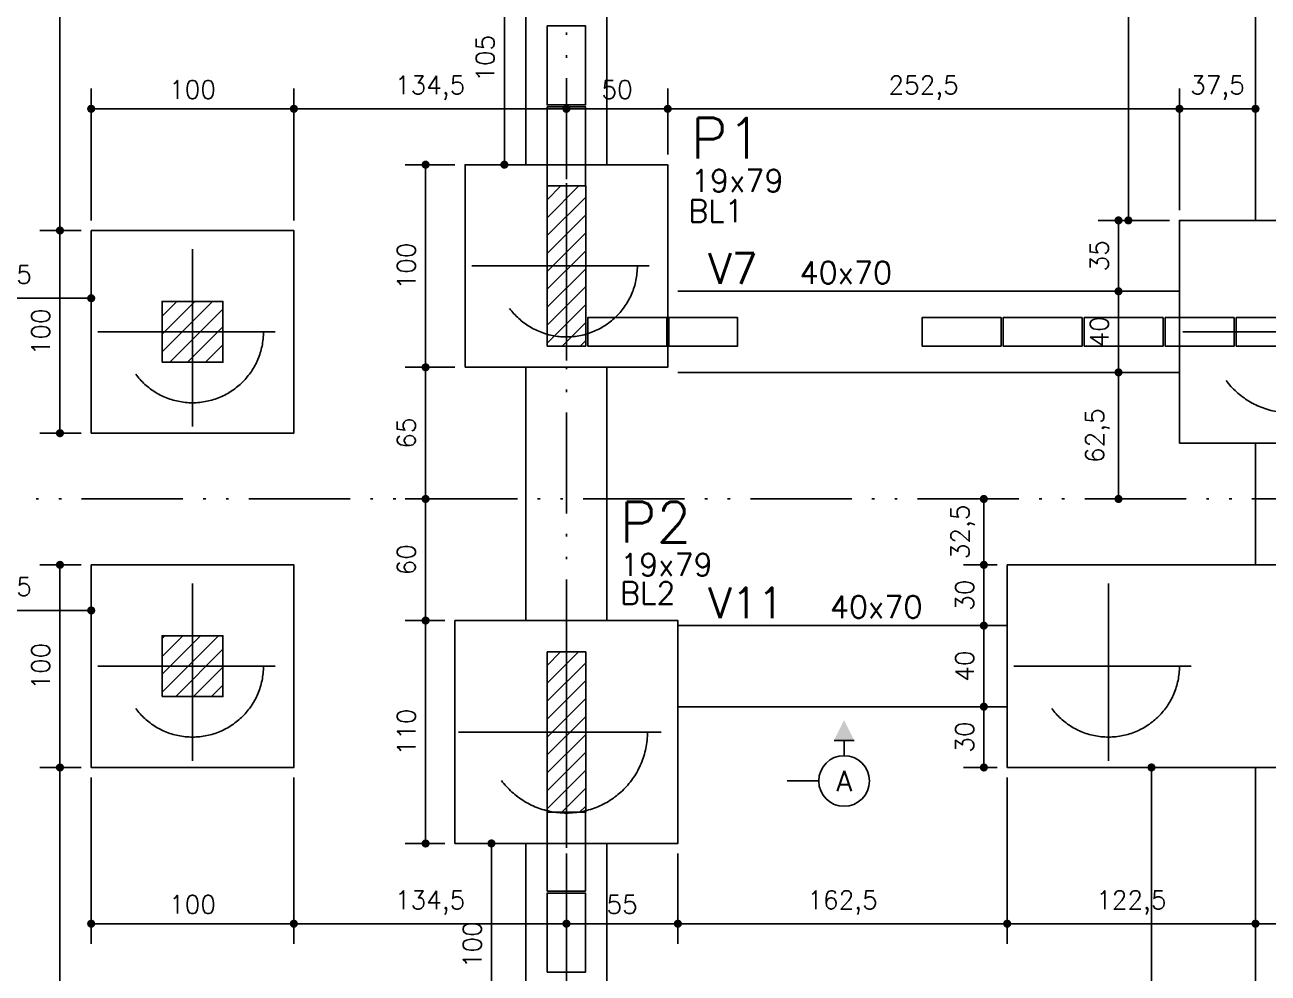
# Model space of a CAD drawing. Extents: x -15987 to 10953, y -16747 to -1189.
# Drawn here: x 597 to 1210, y -15823 to -15355 of the extents above; entities that cross this region are included whole.
import ezdxf
from ezdxf.enums import TextEntityAlignment as Align

# ---------------------------------------------------------------- set-up
doc = ezdxf.new("R2010")
doc.units = 0
doc.header["$LTSCALE"] = 25
doc.linetypes.add('ESTILO_TQS_0002', pattern=[0.4, 0.1, -0.3])
doc.linetypes.add('ESTILO_TQS_0004', pattern=[3.3, 2, -0.4, 0.05, -0.4, 0.05, -0.4])
for name, color, linetype in [('228', 7, 'Continuous'), ('BLOCO', 3, 'Continuous'), ('COTA', 1, 'Continuous'), ('EIXOS', 1, 'ESTILO_TQS_0004'), ('ESTACA', 1, 'ESTILO_TQS_0002'), ('H5', 1, 'Continuous'), ('Linha_media', 4, 'Continuous'), ('P-D', 2, 'Continuous'), ('P-N', 5, 'Continuous'), ('PIL-N', 4, 'Continuous'), ('PROJ', 252, 'Continuous'), ('VIG-D', 2, 'Continuous'), ('VIG-N', 4, 'Continuous'), ('VIGA', 3, 'Continuous')]:
    doc.layers.add(name, color=color, linetype=linetype)
doc.styles.add('COTA', font='romans.shx')
doc.styles.add('ROMANS', font='ROMANS')
doc.styles.get("Standard").update_dxf_attribs({"font": 'romans.shx'})
doc.dimstyles.new('forma', dxfattribs={"dimscale": 5, "dimtxt": 1.8, "dimasz": 0.8, "dimexe": 2, "dimexo": 1, "dimgap": 1, "dimtad": 1, "dimdec": 1, "dimzin": 9, "dimtxsty": 'COTA', "dimblk1": 'DOT', "dimblk2": 'DOT', "dimsah": 1, "dimcen": 0, "dimdle": 1, "dimclrd": 256, "dimclre": 256, "dimclrt": 2, "dimadec": 0, "dimazin": 0, "dimtfac": 1, "dimtdec": 0, "dimtmove": 0, "dimatfit": 3, "dimfxl": 1, "dimtolj": 1, "dimtzin": 0, "dimarcsym": 0})
pattern_1 = [(45, (199.517, -15044.5974), (-4.419417, 4.419417), [])]

# ---------------------------------------------------------------- blocks, each defined once
blk = doc.blocks.new('_EST70')
at = {"layer": 'ESTACA', "linetype": 'ESTILO_TQS_0002'}
for p, q in [((0, -1.333), (0, 1.333)), ((-1.333, 0), (1.333, 0))]:
    blk.add_line(p, q, dxfattribs=at)
blk.add_circle((0, 0), 1, dxfattribs=at)
blk = doc.blocks.new('_EST80')
at = {"layer": 'ESTACA', "linetype": 'ESTILO_TQS_0002'}
for p, q in [((0, -1.333), (0, 1.333)), ((-1.333, 0), (1.333, 0))]:
    blk.add_line(p, q, dxfattribs=at)
blk.add_circle((0, 0), 1, dxfattribs=at)
blk = doc.blocks.new('INFERIOR')
at = {"layer": 'PROJ'}
for points in [[(27809.52, 8385.94), (27809.52, 8346.94), (27828.52, 8346.94), (27828.52, 8385.94), (27809.52, 8385.94)], [(27809.52, 8345.94), (27809.52, 8306.94), (27828.52, 8306.94), (27828.52, 8345.94), (27809.52, 8345.94)], [(27868.52, 8241.94), (27829.52, 8241.94), (27829.52, 8227.94), (27868.52, 8227.94), (27868.52, 8241.94)], [(27869.52, 8241.94), (27903.52, 8241.94), (27903.52, 8227.94), (27869.52, 8227.94), (27869.52, 8241.94)], [(28033.52, 8241.94), (27994.52, 8241.94), (27994.52, 8227.94), (28033.52, 8227.94), (28033.52, 8241.94)], [(28073.52, 8241.94), (28034.52, 8241.94), (28034.52, 8227.94), (28073.52, 8227.94), (28073.52, 8241.94)], [(28113.52, 8241.94), (28074.52, 8241.94), (28074.52, 8227.94), (28113.52, 8227.94), (28113.52, 8241.94)], [(28148.52, 8241.94), (28114.52, 8241.94), (28114.52, 8227.94), (28148.52, 8227.94), (28148.52, 8241.94)], [(28183.52, 8241.94), (28149.52, 8241.94), (28149.52, 8227.94), (28183.52, 8227.94), (28183.52, 8241.94)], [(27809.52, 7958.94), (27809.52, 7997.94), (27828.52, 7997.94), (27828.52, 7958.94), (27809.52, 7958.94)], [(27809.52, 7918.94), (27809.52, 7957.94), (27828.52, 7957.94), (27828.52, 7918.94), (27809.52, 7918.94)]]:
    blk.add_lwpolyline(points, dxfattribs=at)
blk = doc.blocks.new('_Dot')
at = {"color": 0, "linetype": 'ByBlock', "lineweight": -2}
blk.add_line((-0.5, 0), (-1, 0), dxfattribs=at)
at = {"color": 0, "linetype": 'ByBlock', "const_width": 0.5}
blk.add_lwpolyline([(-0.25, 0, 1), (0.25, 0, 1)], format="xyb", close=True, dxfattribs=at)
blk = doc.blocks.new('*D134')
at = {"layer": 'COTA', "lineweight": -2, "transparency": 16777216}
for p, q in [((624.52, -15071.6), (604.12, -15071.6)), ((614.12, -15075.6), (614.12, -15452.6)), ((624.52, -15456.6), (604.12, -15456.6))]:
    blk.add_line(p, q, dxfattribs=at)
at = {"layer": 'Defpoints', "color": 0, "transparency": 16777216}
for p in [(629.52, -15071.6), (614.12, -15456.6), (629.52, -15456.6)]:
    blk.add_point(p, dxfattribs=at)
at = {"layer": 'COTA', "lineweight": -2, "transparency": 16777216, "xscale": 4, "yscale": 4, "zscale": 4}
for p, rotation in [((614.12, -15071.6), 90), ((614.12, -15456.6), 270)]:
    blk.add_blockref('_Dot', p, dxfattribs=dict(at, rotation=rotation))
at = {"layer": 'COTA', "color": 2, "transparency": 16777216, "insert": (604.62, -15264.1), "char_height": 9, "attachment_point": 5, "rotation": 90, "style": 'COTA'}
blk.add_mtext('\\A1;385 ', dxfattribs=at)
blk = doc.blocks.new('*D135')
at = {"layer": 'COTA', "lineweight": -2, "transparency": 16777216}
for p, q in [((624.52, -15456.6), (604.12, -15456.6)), ((614.12, -15460.6), (614.12, -15552.6)), ((624.52, -15556.6), (604.12, -15556.6))]:
    blk.add_line(p, q, dxfattribs=at)
at = {"layer": 'Defpoints', "color": 0, "transparency": 16777216}
for p in [(629.52, -15456.6), (614.12, -15556.6), (629.52, -15556.6)]:
    blk.add_point(p, dxfattribs=at)
at = {"layer": 'COTA', "lineweight": -2, "transparency": 16777216, "xscale": 4, "yscale": 4, "zscale": 4}
for p, rotation in [((614.12, -15456.6), 90), ((614.12, -15556.6), 270)]:
    blk.add_blockref('_Dot', p, dxfattribs=dict(at, rotation=rotation))
at = {"layer": 'COTA', "color": 2, "transparency": 16777216, "insert": (604.62, -15506.6), "char_height": 9, "attachment_point": 5, "rotation": 90, "style": 'COTA'}
blk.add_mtext('\\A1;100 ', dxfattribs=at)
blk = doc.blocks.new('*D136')
at = {"layer": 'COTA', "lineweight": -2, "transparency": 16777216}
for p, q in [((624.52, -15621.6), (604.12, -15621.6)), ((614.12, -15625.6), (614.12, -15717.6)), ((624.52, -15721.6), (604.12, -15721.6))]:
    blk.add_line(p, q, dxfattribs=at)
at = {"layer": 'Defpoints', "color": 0, "transparency": 16777216}
for p in [(629.52, -15621.6), (614.12, -15721.6), (629.52, -15721.6)]:
    blk.add_point(p, dxfattribs=at)
at = {"layer": 'COTA', "lineweight": -2, "transparency": 16777216, "xscale": 4, "yscale": 4, "zscale": 4}
for p, rotation in [((614.12, -15621.6), 90), ((614.12, -15721.6), 270)]:
    blk.add_blockref('_Dot', p, dxfattribs=dict(at, rotation=rotation))
at = {"layer": 'COTA', "color": 2, "transparency": 16777216, "insert": (604.62, -15671.6), "char_height": 9, "attachment_point": 5, "rotation": 90, "style": 'COTA'}
blk.add_mtext('\\A1;100 ', dxfattribs=at)
blk = doc.blocks.new('*D137')
at = {"layer": 'COTA', "lineweight": -2, "transparency": 16777216}
for p, q in [((624.52, -15721.6), (604.12, -15721.6)), ((614.12, -15725.6), (614.12, -16102.6)), ((624.52, -16106.6), (604.12, -16106.6))]:
    blk.add_line(p, q, dxfattribs=at)
at = {"layer": 'Defpoints', "color": 0, "transparency": 16777216}
for p in [(629.52, -15721.6), (614.12, -16106.6), (629.52, -16106.6)]:
    blk.add_point(p, dxfattribs=at)
at = {"layer": 'COTA', "lineweight": -2, "transparency": 16777216, "xscale": 4, "yscale": 4, "zscale": 4}
for p, rotation in [((614.12, -15721.6), 90), ((614.12, -16106.6), 270)]:
    blk.add_blockref('_Dot', p, dxfattribs=dict(at, rotation=rotation))
at = {"layer": 'COTA', "color": 2, "transparency": 16777216, "insert": (604.62, -15914.1), "char_height": 9, "attachment_point": 5, "rotation": 90, "style": 'COTA'}
blk.add_mtext('\\A1;385 ', dxfattribs=at)
blk = doc.blocks.new('*D140')
at = {"layer": 'COTA', "lineweight": -2, "transparency": 16777216}
for p, q in [((629.52, -15726.6), (629.52, -15808.69)), ((729.52, -15726.6), (729.52, -15808.69)), ((633.52, -15798.69), (725.52, -15798.69))]:
    blk.add_line(p, q, dxfattribs=at)
at = {"layer": 'Defpoints', "color": 0, "transparency": 16777216}
for p in [(629.52, -15721.6), (729.52, -15721.6), (729.52, -15798.69)]:
    blk.add_point(p, dxfattribs=at)
at = {"layer": 'COTA', "lineweight": -2, "transparency": 16777216, "xscale": 4, "yscale": 4, "zscale": 4, "rotation": 180}
blk.add_blockref('_Dot', (629.52, -15798.69), dxfattribs=at)
at = {"layer": 'COTA', "lineweight": -2, "transparency": 16777216, "xscale": 4, "yscale": 4, "zscale": 4}
blk.add_blockref('_Dot', (729.52, -15798.69), dxfattribs=at)
at = {"layer": 'COTA', "color": 2, "transparency": 16777216, "insert": (679.52, -15789.19), "char_height": 9, "attachment_point": 5, "style": 'COTA'}
blk.add_mtext('\\A1;100 ', dxfattribs=at)
blk = doc.blocks.new('*D141')
at = {"layer": 'COTA', "lineweight": -2, "transparency": 16777216}
for p, q in [((729.52, -15726.6), (729.52, -15808.69)), ((864.02, -15764.1), (864.02, -15808.69)), ((733.52, -15798.69), (860.02, -15798.69))]:
    blk.add_line(p, q, dxfattribs=at)
at = {"layer": 'Defpoints', "color": 0, "transparency": 16777216}
for p in [(729.52, -15721.6), (864.02, -15759.1), (864.02, -15798.69)]:
    blk.add_point(p, dxfattribs=at)
at = {"layer": 'COTA', "lineweight": -2, "transparency": 16777216, "xscale": 4, "yscale": 4, "zscale": 4, "rotation": 180}
blk.add_blockref('_Dot', (729.52, -15798.69), dxfattribs=at)
at = {"layer": 'COTA', "lineweight": -2, "transparency": 16777216, "xscale": 4, "yscale": 4, "zscale": 4}
blk.add_blockref('_Dot', (864.02, -15798.69), dxfattribs=at)
at = {"layer": 'COTA', "color": 2, "transparency": 16777216, "insert": (796.77, -15788.33), "char_height": 9, "attachment_point": 5, "style": 'COTA'}
blk.add_mtext('\\A1;134,5 ', dxfattribs=at)
blk = doc.blocks.new('*D142')
at = {"layer": 'COTA', "lineweight": -2, "transparency": 16777216}
for p, q in [((864.02, -15764.1), (864.02, -15808.69)), ((919.02, -15764.1), (919.02, -15808.69)), ((868.02, -15798.69), (915.02, -15798.69))]:
    blk.add_line(p, q, dxfattribs=at)
at = {"layer": 'Defpoints', "color": 0, "transparency": 16777216}
for p in [(864.02, -15759.1), (919.02, -15759.1), (919.02, -15798.69)]:
    blk.add_point(p, dxfattribs=at)
at = {"layer": 'COTA', "lineweight": -2, "transparency": 16777216, "xscale": 4, "yscale": 4, "zscale": 4, "rotation": 180}
blk.add_blockref('_Dot', (864.02, -15798.69), dxfattribs=at)
at = {"layer": 'COTA', "lineweight": -2, "transparency": 16777216, "xscale": 4, "yscale": 4, "zscale": 4}
blk.add_blockref('_Dot', (919.02, -15798.69), dxfattribs=at)
at = {"layer": 'COTA', "color": 2, "transparency": 16777216, "insert": (891.52, -15789.19), "char_height": 9, "attachment_point": 5, "style": 'COTA'}
blk.add_mtext('\\A1;55 ', dxfattribs=at)
blk = doc.blocks.new('*D143')
at = {"layer": 'COTA', "lineweight": -2, "transparency": 16777216}
for p, q in [((1081.52, -15726.6), (1081.52, -15808.69)), ((919.02, -15764.1), (919.02, -15808.69)), ((923.02, -15798.69), (1077.52, -15798.69))]:
    blk.add_line(p, q, dxfattribs=at)
at = {"layer": 'Defpoints', "color": 0, "transparency": 16777216}
for p in [(1081.52, -15721.6), (919.02, -15759.1), (1081.52, -15798.69)]:
    blk.add_point(p, dxfattribs=at)
at = {"layer": 'COTA', "lineweight": -2, "transparency": 16777216, "xscale": 4, "yscale": 4, "zscale": 4, "rotation": 180}
blk.add_blockref('_Dot', (919.02, -15798.69), dxfattribs=at)
at = {"layer": 'COTA', "lineweight": -2, "transparency": 16777216, "xscale": 4, "yscale": 4, "zscale": 4}
blk.add_blockref('_Dot', (1081.52, -15798.69), dxfattribs=at)
at = {"layer": 'COTA', "color": 2, "transparency": 16777216, "insert": (1000.27, -15788.33), "char_height": 9, "attachment_point": 5, "style": 'COTA'}
blk.add_mtext('\\A1;162,5 ', dxfattribs=at)
blk = doc.blocks.new('*D144')
at = {"layer": 'COTA', "lineweight": -2, "transparency": 16777216}
for p, q in [((1081.52, -15726.6), (1081.52, -15808.69)), ((1204.02, -15793.7), (1204.02, -15788.69)), ((1085.52, -15798.69), (1200.02, -15798.69))]:
    blk.add_line(p, q, dxfattribs=at)
at = {"layer": 'Defpoints', "color": 0, "transparency": 16777216}
for p in [(1081.52, -15721.6), (1204.02, -15798.69), (1204.02, -15798.7)]:
    blk.add_point(p, dxfattribs=at)
at = {"layer": 'COTA', "lineweight": -2, "transparency": 16777216, "xscale": 4, "yscale": 4, "zscale": 4, "rotation": 180}
blk.add_blockref('_Dot', (1081.52, -15798.69), dxfattribs=at)
at = {"layer": 'COTA', "lineweight": -2, "transparency": 16777216, "xscale": 4, "yscale": 4, "zscale": 4}
blk.add_blockref('_Dot', (1204.02, -15798.69), dxfattribs=at)
at = {"layer": 'COTA', "color": 2, "transparency": 16777216, "insert": (1142.77, -15788.33), "char_height": 9, "attachment_point": 5, "style": 'COTA'}
blk.add_mtext('\\A1;122,5 ', dxfattribs=at)
blk = doc.blocks.new('*D145')
at = {"layer": 'COTA', "lineweight": -2, "transparency": 16777216}
for p, q in [((1204.02, -15793.7), (1204.02, -15788.69)), ((1208.02, -15798.69), (1235.02, -15798.69)), ((1239.02, -15803.6), (1239.02, -15808.69))]:
    blk.add_line(p, q, dxfattribs=at)
at = {"layer": 'Defpoints', "color": 0, "transparency": 16777216}
for p in [(1204.02, -15798.7), (1239.02, -15798.6), (1239.02, -15798.69)]:
    blk.add_point(p, dxfattribs=at)
at = {"layer": 'COTA', "lineweight": -2, "transparency": 16777216, "xscale": 4, "yscale": 4, "zscale": 4, "rotation": 180}
blk.add_blockref('_Dot', (1204.02, -15798.69), dxfattribs=at)
at = {"layer": 'COTA', "lineweight": -2, "transparency": 16777216, "xscale": 4, "yscale": 4, "zscale": 4}
blk.add_blockref('_Dot', (1239.02, -15798.69), dxfattribs=at)
at = {"layer": 'COTA', "color": 2, "transparency": 16777216, "insert": (1221.52, -15789.19), "char_height": 9, "attachment_point": 5, "style": 'COTA'}
blk.add_mtext('\\A1;35 ', dxfattribs=at)
blk = doc.blocks.new('*D171')
at = {"layer": 'COTA', "lineweight": -2, "transparency": 16777216}
for p, q in [((629.52, -15451.6), (629.52, -15386.53)), ((729.52, -15451.6), (729.52, -15386.53)), ((633.52, -15396.53), (725.52, -15396.53))]:
    blk.add_line(p, q, dxfattribs=at)
at = {"layer": 'Defpoints', "color": 0, "transparency": 16777216}
for p in [(729.52, -15396.53), (629.52, -15456.6), (729.52, -15456.6)]:
    blk.add_point(p, dxfattribs=at)
at = {"layer": 'COTA', "lineweight": -2, "transparency": 16777216, "xscale": 4, "yscale": 4, "zscale": 4, "rotation": 180}
blk.add_blockref('_Dot', (629.52, -15396.53), dxfattribs=at)
at = {"layer": 'COTA', "lineweight": -2, "transparency": 16777216, "xscale": 4, "yscale": 4, "zscale": 4}
blk.add_blockref('_Dot', (729.52, -15396.53), dxfattribs=at)
at = {"layer": 'COTA', "color": 2, "transparency": 16777216, "insert": (679.52, -15387.03), "char_height": 9, "attachment_point": 5, "style": 'COTA'}
blk.add_mtext('\\A1;100 ', dxfattribs=at)
blk = doc.blocks.new('*D172')
at = {"layer": 'COTA', "lineweight": -2, "transparency": 16777216}
for p, q in [((729.52, -15451.6), (729.52, -15386.53)), ((864.02, -15391.53), (864.02, -15386.53)), ((733.52, -15396.53), (860.02, -15396.53))]:
    blk.add_line(p, q, dxfattribs=at)
at = {"layer": 'Defpoints', "color": 0, "transparency": 16777216}
for p in [(864.02, -15396.53), (864.02, -15396.53), (729.52, -15456.6)]:
    blk.add_point(p, dxfattribs=at)
at = {"layer": 'COTA', "lineweight": -2, "transparency": 16777216, "xscale": 4, "yscale": 4, "zscale": 4, "rotation": 180}
blk.add_blockref('_Dot', (729.52, -15396.53), dxfattribs=at)
at = {"layer": 'COTA', "lineweight": -2, "transparency": 16777216, "xscale": 4, "yscale": 4, "zscale": 4}
blk.add_blockref('_Dot', (864.02, -15396.53), dxfattribs=at)
at = {"layer": 'COTA', "color": 2, "transparency": 16777216, "insert": (796.77, -15386.17), "char_height": 9, "attachment_point": 5, "style": 'COTA'}
blk.add_mtext('\\A1;134,5 ', dxfattribs=at)
blk = doc.blocks.new('*D173')
at = {"layer": 'COTA', "lineweight": -2, "transparency": 16777216}
for p, q in [((864.02, -15391.53), (864.02, -15386.53)), ((914.02, -15419.1), (914.02, -15386.53)), ((868.02, -15396.53), (910.02, -15396.53))]:
    blk.add_line(p, q, dxfattribs=at)
at = {"layer": 'Defpoints', "color": 0, "transparency": 16777216}
for p in [(864.02, -15396.53), (914.02, -15396.53), (914.02, -15424.1)]:
    blk.add_point(p, dxfattribs=at)
at = {"layer": 'COTA', "lineweight": -2, "transparency": 16777216, "xscale": 4, "yscale": 4, "zscale": 4, "rotation": 180}
blk.add_blockref('_Dot', (864.02, -15396.53), dxfattribs=at)
at = {"layer": 'COTA', "lineweight": -2, "transparency": 16777216, "xscale": 4, "yscale": 4, "zscale": 4}
blk.add_blockref('_Dot', (914.02, -15396.53), dxfattribs=at)
at = {"layer": 'COTA', "color": 2, "transparency": 16777216, "insert": (889.02, -15387.03), "char_height": 9, "attachment_point": 5, "style": 'COTA'}
blk.add_mtext('\\A1;50 ', dxfattribs=at)
blk = doc.blocks.new('*D174')
at = {"layer": 'COTA', "lineweight": -2, "transparency": 16777216}
for p, q in [((914.02, -15419.1), (914.02, -15386.53)), ((1166.52, -15446.6), (1166.52, -15386.53)), ((918.02, -15396.53), (1162.52, -15396.53))]:
    blk.add_line(p, q, dxfattribs=at)
at = {"layer": 'Defpoints', "color": 0, "transparency": 16777216}
for p in [(1166.52, -15396.53), (914.02, -15424.1), (1166.52, -15451.6)]:
    blk.add_point(p, dxfattribs=at)
at = {"layer": 'COTA', "lineweight": -2, "transparency": 16777216, "xscale": 4, "yscale": 4, "zscale": 4, "rotation": 180}
blk.add_blockref('_Dot', (914.02, -15396.53), dxfattribs=at)
at = {"layer": 'COTA', "lineweight": -2, "transparency": 16777216, "xscale": 4, "yscale": 4, "zscale": 4}
blk.add_blockref('_Dot', (1166.52, -15396.53), dxfattribs=at)
at = {"layer": 'COTA', "color": 2, "transparency": 16777216, "insert": (1040.27, -15386.17), "char_height": 9, "attachment_point": 5, "style": 'COTA'}
blk.add_mtext('\\A1;252,5 ', dxfattribs=at)
blk = doc.blocks.new('*D175')
at = {"layer": 'COTA', "lineweight": -2, "transparency": 16777216}
for p, q in [((1166.52, -15446.6), (1166.52, -15386.53)), ((1170.52, -15396.53), (1200.02, -15396.53)), ((1204.02, -15401.1), (1204.02, -15406.53))]:
    blk.add_line(p, q, dxfattribs=at)
at = {"layer": 'Defpoints', "color": 0, "transparency": 16777216}
for p in [(1204.02, -15396.1), (1204.02, -15396.53), (1166.52, -15451.6)]:
    blk.add_point(p, dxfattribs=at)
at = {"layer": 'COTA', "lineweight": -2, "transparency": 16777216, "xscale": 4, "yscale": 4, "zscale": 4, "rotation": 180}
blk.add_blockref('_Dot', (1166.52, -15396.53), dxfattribs=at)
at = {"layer": 'COTA', "lineweight": -2, "transparency": 16777216, "xscale": 4, "yscale": 4, "zscale": 4}
blk.add_blockref('_Dot', (1204.02, -15396.53), dxfattribs=at)
at = {"layer": 'COTA', "color": 2, "transparency": 16777216, "insert": (1185.27, -15386.17), "char_height": 9, "attachment_point": 5, "style": 'COTA'}
blk.add_mtext('\\A1;37,5 ', dxfattribs=at)
blk = doc.blocks.new('*D234')
at = {"layer": 'COTA', "lineweight": -2, "transparency": 16777216}
for p, q in [((1199.02, -15721.6), (1142.71, -15721.6)), ((1152.71, -16101.6), (1152.71, -15725.6)), ((1157.71, -16105.6), (1162.71, -16105.6))]:
    blk.add_line(p, q, dxfattribs=at)
at = {"layer": 'Defpoints', "color": 0, "transparency": 16777216}
for p in [(1152.71, -15721.6), (1204.02, -15721.6), (1152.71, -16105.6)]:
    blk.add_point(p, dxfattribs=at)
at = {"layer": 'COTA', "lineweight": -2, "transparency": 16777216, "xscale": 4, "yscale": 4, "zscale": 4}
for p, rotation in [((1152.71, -15721.6), 90), ((1152.71, -16105.6), 270)]:
    blk.add_blockref('_Dot', p, dxfattribs=dict(at, rotation=rotation))
at = {"layer": 'COTA', "color": 2, "transparency": 16777216, "insert": (1143.21, -15913.6), "char_height": 9, "attachment_point": 5, "rotation": 90, "style": 'COTA'}
blk.add_mtext('\\A1;384 ', dxfattribs=at)
blk = doc.blocks.new('*D235')
at = {"layer": 'COTA', "lineweight": -2, "transparency": 16777216}
for p, q in [((1076.52, -15691.6), (1060, -15691.6)), ((1070, -15717.6), (1070, -15695.6)), ((1076.52, -15721.6), (1060, -15721.6))]:
    blk.add_line(p, q, dxfattribs=at)
at = {"layer": 'Defpoints', "color": 0, "transparency": 16777216}
for p in [(1070, -15691.6), (1081.52, -15691.6), (1081.52, -15721.6)]:
    blk.add_point(p, dxfattribs=at)
at = {"layer": 'COTA', "lineweight": -2, "transparency": 16777216, "xscale": 4, "yscale": 4, "zscale": 4}
for p, rotation in [((1070, -15691.6), 90), ((1070, -15721.6), 270)]:
    blk.add_blockref('_Dot', p, dxfattribs=dict(at, rotation=rotation))
at = {"layer": 'COTA', "color": 2, "transparency": 16777216, "insert": (1060.5, -15706.6), "char_height": 9, "attachment_point": 5, "rotation": 90, "style": 'COTA'}
blk.add_mtext('\\A1;30 ', dxfattribs=at)
blk = doc.blocks.new('*D236')
at = {"layer": 'COTA', "lineweight": -2, "transparency": 16777216}
for p, q in [((1076.52, -15651.6), (1060, -15651.6)), ((1070, -15687.6), (1070, -15655.6)), ((1076.52, -15691.6), (1060, -15691.6))]:
    blk.add_line(p, q, dxfattribs=at)
at = {"layer": 'Defpoints', "color": 0, "transparency": 16777216}
for p in [(1070, -15651.6), (1081.52, -15651.6), (1081.52, -15691.6)]:
    blk.add_point(p, dxfattribs=at)
at = {"layer": 'COTA', "lineweight": -2, "transparency": 16777216, "xscale": 4, "yscale": 4, "zscale": 4}
for p, rotation in [((1070, -15651.6), 90), ((1070, -15691.6), 270)]:
    blk.add_blockref('_Dot', p, dxfattribs=dict(at, rotation=rotation))
at = {"layer": 'COTA', "color": 2, "transparency": 16777216, "insert": (1060.5, -15671.6), "char_height": 9, "attachment_point": 5, "rotation": 90, "style": 'COTA'}
blk.add_mtext('\\A1;40 ', dxfattribs=at)
blk = doc.blocks.new('*D237')
at = {"layer": 'COTA', "lineweight": -2, "transparency": 16777216}
for p, q in [((1076.52, -15621.6), (1060, -15621.6)), ((1070, -15647.6), (1070, -15625.6)), ((1076.52, -15651.6), (1060, -15651.6))]:
    blk.add_line(p, q, dxfattribs=at)
at = {"layer": 'Defpoints', "color": 0, "transparency": 16777216}
for p in [(1070, -15621.6), (1081.52, -15621.6), (1081.52, -15651.6)]:
    blk.add_point(p, dxfattribs=at)
at = {"layer": 'COTA', "lineweight": -2, "transparency": 16777216, "xscale": 4, "yscale": 4, "zscale": 4}
for p, rotation in [((1070, -15621.6), 90), ((1070, -15651.6), 270)]:
    blk.add_blockref('_Dot', p, dxfattribs=dict(at, rotation=rotation))
at = {"layer": 'COTA', "color": 2, "transparency": 16777216, "insert": (1060.5, -15636.6), "char_height": 9, "attachment_point": 5, "rotation": 90, "style": 'COTA'}
blk.add_mtext('\\A1;30 ', dxfattribs=at)
blk = doc.blocks.new('*D272')
at = {"layer": 'COTA', "lineweight": -2, "transparency": 16777216}
for p, q in [((1166.52, -15071.6), (1131.3, -15071.6)), ((1141.3, -15447.6), (1141.3, -15075.6)), ((1161.52, -15451.6), (1131.3, -15451.6))]:
    blk.add_line(p, q, dxfattribs=at)
at = {"layer": 'Defpoints', "color": 0, "transparency": 16777216}
for p in [(1141.3, -15071.6), (1171.52, -15071.6), (1166.52, -15451.6)]:
    blk.add_point(p, dxfattribs=at)
at = {"layer": 'COTA', "lineweight": -2, "transparency": 16777216, "xscale": 4, "yscale": 4, "zscale": 4}
for p, rotation in [((1141.3, -15071.6), 90), ((1141.3, -15451.6), 270)]:
    blk.add_blockref('_Dot', p, dxfattribs=dict(at, rotation=rotation))
at = {"layer": 'COTA', "color": 2, "transparency": 16777216, "insert": (1131.8, -15261.6), "char_height": 9, "attachment_point": 5, "rotation": 90, "style": 'COTA'}
blk.add_mtext('\\A1;380 ', dxfattribs=at)
blk = doc.blocks.new('*D276')
at = {"layer": 'COTA', "lineweight": -2, "transparency": 16777216}
for p, q in [((1161.52, -15526.6), (1126.45, -15526.6)), ((1136.45, -15530.6), (1136.45, -15585.08)), ((1142.96, -15589.08), (1126.45, -15589.08))]:
    blk.add_line(p, q, dxfattribs=at)
at = {"layer": 'Defpoints', "color": 0, "transparency": 16777216}
for p in [(1166.52, -15526.6), (1136.45, -15589.08), (1147.96, -15589.08)]:
    blk.add_point(p, dxfattribs=at)
at = {"layer": 'COTA', "lineweight": -2, "transparency": 16777216, "xscale": 4, "yscale": 4, "zscale": 4}
for p, rotation in [((1136.45, -15526.6), 90), ((1136.45, -15589.08), 270)]:
    blk.add_blockref('_Dot', p, dxfattribs=dict(at, rotation=rotation))
at = {"layer": 'COTA', "color": 2, "transparency": 16777216, "insert": (1126.09, -15557.84), "char_height": 9, "attachment_point": 5, "rotation": 90, "style": 'COTA'}
blk.add_mtext('\\A1;62,5 ', dxfattribs=at)
blk = doc.blocks.new('*D277')
at = {"layer": 'COTA', "lineweight": -2, "transparency": 16777216}
for p, q in [((1161.52, -15486.6), (1126.45, -15486.6)), ((1136.45, -15522.6), (1136.45, -15490.6)), ((1161.52, -15526.6), (1126.45, -15526.6))]:
    blk.add_line(p, q, dxfattribs=at)
at = {"layer": 'Defpoints', "color": 0, "transparency": 16777216}
for p in [(1136.45, -15486.6), (1166.52, -15486.6), (1166.52, -15526.6)]:
    blk.add_point(p, dxfattribs=at)
at = {"layer": 'COTA', "lineweight": -2, "transparency": 16777216, "xscale": 4, "yscale": 4, "zscale": 4}
for p, rotation in [((1136.45, -15486.6), 90), ((1136.45, -15526.6), 270)]:
    blk.add_blockref('_Dot', p, dxfattribs=dict(at, rotation=rotation))
at = {"layer": 'COTA', "color": 2, "transparency": 16777216, "insert": (1126.95, -15506.6), "char_height": 9, "attachment_point": 5, "rotation": 90, "style": 'COTA'}
blk.add_mtext('\\A1;40 ', dxfattribs=at)
blk = doc.blocks.new('*D278')
at = {"layer": 'COTA', "lineweight": -2, "transparency": 16777216}
for p, q in [((1161.52, -15451.6), (1126.45, -15451.6)), ((1136.45, -15482.6), (1136.45, -15455.6)), ((1161.52, -15486.6), (1126.45, -15486.6))]:
    blk.add_line(p, q, dxfattribs=at)
at = {"layer": 'Defpoints', "color": 0, "transparency": 16777216}
for p in [(1136.45, -15451.6), (1166.52, -15451.6), (1166.52, -15486.6)]:
    blk.add_point(p, dxfattribs=at)
at = {"layer": 'COTA', "lineweight": -2, "transparency": 16777216, "xscale": 4, "yscale": 4, "zscale": 4}
for p, rotation in [((1136.45, -15451.6), 90), ((1136.45, -15486.6), 270)]:
    blk.add_blockref('_Dot', p, dxfattribs=dict(at, rotation=rotation))
at = {"layer": 'COTA', "color": 2, "transparency": 16777216, "insert": (1126.95, -15469.1), "char_height": 9, "attachment_point": 5, "rotation": 90, "style": 'COTA'}
blk.add_mtext('\\A1;35 ', dxfattribs=at)
blk = doc.blocks.new('*D319')
at = {"layer": 'COTA', "lineweight": -2, "transparency": 16777216}
for p, q in [((814.02, -15759.1), (837.04, -15759.1)), ((827.04, -15855.1), (827.04, -15763.1)), ((814.02, -15859.1), (837.04, -15859.1))]:
    blk.add_line(p, q, dxfattribs=at)
at = {"layer": 'Defpoints', "color": 0, "transparency": 16777216}
for p in [(809.02, -15759.1), (827.04, -15759.1), (809.02, -15859.1)]:
    blk.add_point(p, dxfattribs=at)
at = {"layer": 'COTA', "lineweight": -2, "transparency": 16777216, "xscale": 4, "yscale": 4, "zscale": 4}
for p, rotation in [((827.04, -15759.1), 90), ((827.04, -15859.1), 270)]:
    blk.add_blockref('_Dot', p, dxfattribs=dict(at, rotation=rotation))
at = {"layer": 'COTA', "color": 2, "transparency": 16777216, "insert": (817.54, -15809.1), "char_height": 9, "attachment_point": 5, "rotation": 90, "style": 'COTA'}
blk.add_mtext('\\A1;100 ', dxfattribs=at)
blk = doc.blocks.new('*D320')
at = {"layer": 'COTA', "lineweight": -2, "transparency": 16777216}
for p, q in [((804.02, -15649.1), (784.53, -15649.1)), ((794.53, -15755.1), (794.53, -15653.1)), ((804.02, -15759.1), (784.53, -15759.1))]:
    blk.add_line(p, q, dxfattribs=at)
at = {"layer": 'Defpoints', "color": 0, "transparency": 16777216}
for p in [(794.53, -15649.1), (809.02, -15649.1), (809.02, -15759.1)]:
    blk.add_point(p, dxfattribs=at)
at = {"layer": 'COTA', "lineweight": -2, "transparency": 16777216, "xscale": 4, "yscale": 4, "zscale": 4}
for p, rotation in [((794.53, -15649.1), 90), ((794.53, -15759.1), 270)]:
    blk.add_blockref('_Dot', p, dxfattribs=dict(at, rotation=rotation))
at = {"layer": 'COTA', "color": 2, "transparency": 16777216, "insert": (785.03, -15704.1), "char_height": 9, "attachment_point": 5, "rotation": 90, "style": 'COTA'}
blk.add_mtext('\\A1;110 ', dxfattribs=at)
blk = doc.blocks.new('*D321')
at = {"layer": 'COTA', "lineweight": -2, "transparency": 16777216}
for p, q in [((839.02, -15589.08), (784.53, -15589.08)), ((794.53, -15645.1), (794.53, -15593.08)), ((804.02, -15649.1), (784.53, -15649.1))]:
    blk.add_line(p, q, dxfattribs=at)
at = {"layer": 'Defpoints', "color": 0, "transparency": 16777216}
for p in [(794.53, -15589.08), (844.02, -15589.08), (809.02, -15649.1)]:
    blk.add_point(p, dxfattribs=at)
at = {"layer": 'COTA', "lineweight": -2, "transparency": 16777216, "xscale": 4, "yscale": 4, "zscale": 4}
for p, rotation in [((794.53, -15589.08), 90), ((794.53, -15649.1), 270)]:
    blk.add_blockref('_Dot', p, dxfattribs=dict(at, rotation=rotation))
at = {"layer": 'COTA', "color": 2, "transparency": 16777216, "insert": (785.03, -15619.09), "char_height": 9, "attachment_point": 5, "rotation": 90, "style": 'COTA'}
blk.add_mtext('\\A1;60 ', dxfattribs=at)
blk = doc.blocks.new('*D322')
at = {"layer": 'COTA', "lineweight": -2, "transparency": 16777216}
for p, q in [((809.02, -15524.1), (784.53, -15524.1)), ((794.53, -15585.08), (794.53, -15528.1)), ((839.02, -15589.08), (784.53, -15589.08))]:
    blk.add_line(p, q, dxfattribs=at)
at = {"layer": 'Defpoints', "color": 0, "transparency": 16777216}
for p in [(794.53, -15524.1), (814.02, -15524.1), (844.02, -15589.08)]:
    blk.add_point(p, dxfattribs=at)
at = {"layer": 'COTA', "lineweight": -2, "transparency": 16777216, "xscale": 4, "yscale": 4, "zscale": 4}
for p, rotation in [((794.53, -15524.1), 90), ((794.53, -15589.08), 270)]:
    blk.add_blockref('_Dot', p, dxfattribs=dict(at, rotation=rotation))
at = {"layer": 'COTA', "color": 2, "transparency": 16777216, "insert": (785.03, -15556.59), "char_height": 9, "attachment_point": 5, "rotation": 90, "style": 'COTA'}
blk.add_mtext('\\A1;65 ', dxfattribs=at)
blk = doc.blocks.new('*D323')
at = {"layer": 'COTA', "lineweight": -2, "transparency": 16777216}
for p, q in [((809.02, -15424.1), (784.53, -15424.1)), ((794.53, -15520.1), (794.53, -15428.1)), ((809.02, -15524.1), (784.53, -15524.1))]:
    blk.add_line(p, q, dxfattribs=at)
at = {"layer": 'Defpoints', "color": 0, "transparency": 16777216}
for p in [(794.53, -15424.1), (814.02, -15424.1), (814.02, -15524.1)]:
    blk.add_point(p, dxfattribs=at)
at = {"layer": 'COTA', "lineweight": -2, "transparency": 16777216, "xscale": 4, "yscale": 4, "zscale": 4}
for p, rotation in [((794.53, -15424.1), 90), ((794.53, -15524.1), 270)]:
    blk.add_blockref('_Dot', p, dxfattribs=dict(at, rotation=rotation))
at = {"layer": 'COTA', "color": 2, "transparency": 16777216, "insert": (785.03, -15474.1), "char_height": 9, "attachment_point": 5, "rotation": 90, "style": 'COTA'}
blk.add_mtext('\\A1;100 ', dxfattribs=at)
blk = doc.blocks.new('*D324')
at = {"layer": 'COTA', "lineweight": -2, "transparency": 16777216}
for p, q in [((839.02, -15319.1), (823.4, -15319.1)), ((833.4, -15420.1), (833.4, -15323.1)), ((839.02, -15424.1), (823.4, -15424.1))]:
    blk.add_line(p, q, dxfattribs=at)
at = {"layer": 'Defpoints', "color": 0, "transparency": 16777216}
for p in [(833.4, -15319.1), (844.02, -15319.1), (844.02, -15424.1)]:
    blk.add_point(p, dxfattribs=at)
at = {"layer": 'COTA', "lineweight": -2, "transparency": 16777216, "xscale": 4, "yscale": 4, "zscale": 4}
for p, rotation in [((833.4, -15319.1), 90), ((833.4, -15424.1), 270)]:
    blk.add_blockref('_Dot', p, dxfattribs=dict(at, rotation=rotation))
at = {"layer": 'COTA', "color": 2, "transparency": 16777216, "insert": (823.9, -15371.6), "char_height": 9, "attachment_point": 5, "rotation": 90, "style": 'COTA'}
blk.add_mtext('\\A1;105 ', dxfattribs=at)
blk = doc.blocks.new('*D468')
at = {"layer": 'COTA', "lineweight": -2, "transparency": 16777216}
for p, q in [((544.02, -15504.1), (544.02, -15480.02)), ((629.52, -15485.02), (629.52, -15480.02)), ((548.02, -15490.02), (625.52, -15490.02))]:
    blk.add_line(p, q, dxfattribs=at)
at = {"layer": 'Defpoints', "color": 0, "transparency": 16777216}
for p in [(629.52, -15490.02), (629.52, -15490.02), (544.02, -15509.1)]:
    blk.add_point(p, dxfattribs=at)
at = {"layer": 'COTA', "lineweight": -2, "transparency": 16777216, "xscale": 4, "yscale": 4, "zscale": 4, "rotation": 180}
blk.add_blockref('_Dot', (544.02, -15490.02), dxfattribs=at)
at = {"layer": 'COTA', "lineweight": -2, "transparency": 16777216, "xscale": 4, "yscale": 4, "zscale": 4}
blk.add_blockref('_Dot', (629.52, -15490.02), dxfattribs=at)
at = {"layer": 'COTA', "color": 2, "transparency": 16777216, "insert": (586.77, -15479.66), "char_height": 9, "attachment_point": 5, "style": 'COTA'}
blk.add_mtext('\\A1;85,5 ', dxfattribs=at)
blk = doc.blocks.new('*D475')
at = {"layer": 'COTA', "lineweight": -2, "transparency": 16777216}
for p, q in [((1076.53, -15589.08), (1060, -15589.08)), ((1070, -15617.6), (1070, -15593.08)), ((1076.52, -15621.6), (1060, -15621.6))]:
    blk.add_line(p, q, dxfattribs=at)
at = {"layer": 'Defpoints', "color": 0, "transparency": 16777216}
for p in [(1070, -15589.08), (1081.53, -15589.08), (1081.52, -15621.6)]:
    blk.add_point(p, dxfattribs=at)
at = {"layer": 'COTA', "lineweight": -2, "transparency": 16777216, "xscale": 4, "yscale": 4, "zscale": 4}
for p, rotation in [((1070, -15589.08), 90), ((1070, -15621.6), 270)]:
    blk.add_blockref('_Dot', p, dxfattribs=dict(at, rotation=rotation))
at = {"layer": 'COTA', "color": 2, "transparency": 16777216, "insert": (1059.64, -15605.34), "char_height": 9, "attachment_point": 5, "rotation": 90, "style": 'COTA'}
blk.add_mtext('\\A1;32,5 ', dxfattribs=at)
blk = doc.blocks.new('*D483')
at = {"layer": 'COTA', "lineweight": -2, "transparency": 16777216}
for p, q in [((629.52, -15626.6), (629.52, -15654.11)), ((544.02, -15664.1), (544.02, -15634.11)), ((548.02, -15644.11), (625.52, -15644.11))]:
    blk.add_line(p, q, dxfattribs=at)
at = {"layer": 'Defpoints', "color": 0, "transparency": 16777216}
for p in [(629.52, -15621.6), (629.52, -15644.11), (544.02, -15669.1)]:
    blk.add_point(p, dxfattribs=at)
at = {"layer": 'COTA', "lineweight": -2, "transparency": 16777216, "xscale": 4, "yscale": 4, "zscale": 4, "rotation": 180}
blk.add_blockref('_Dot', (544.02, -15644.11), dxfattribs=at)
at = {"layer": 'COTA', "lineweight": -2, "transparency": 16777216, "xscale": 4, "yscale": 4, "zscale": 4}
blk.add_blockref('_Dot', (629.52, -15644.11), dxfattribs=at)
at = {"layer": 'COTA', "color": 2, "transparency": 16777216, "insert": (586.77, -15633.75), "char_height": 9, "attachment_point": 5, "style": 'COTA'}
blk.add_mtext('\\A1;85,5 ', dxfattribs=at)
blk = doc.blocks.new('seção_dir')
at = {"layer": 'Linha_media'}
for p, q in [((-1, 4), (1, 4)), ((0, 2.5), (0, 4)), ((-5.62, 0), (-2.5, 0))]:
    blk.add_line(p, q, dxfattribs=at)
blk.add_circle((0, 0), 2.5, dxfattribs=at)
blk.add_solid([(-1, 4), (0, 6), (1, 4)], dxfattribs=at)
blk = doc.blocks.new('atrib_seção')
at = {"layer": 'Linha_media', "style": 'ROMANS'}
blk.add_attdef('X', text='', height=2, dxfattribs=at).set_placement((0, 0), align=Align.MIDDLE)

msp = doc.modelspace()

# ---------------------------------------------------------------- hatches: boundary and pattern name
at = {"layer": 'H5'}
h = msp.add_hatch(dxfattribs=at)
h.set_pattern_fill('ANSI31', color=256, scale=50, style=0)
h.set_pattern_definition(pattern_1)
h.paths.add_polyline_path([(854.52, -15513.6), (873.52, -15513.6), (873.52, -15434.6), (854.52, -15434.6)])
h = msp.add_hatch(dxfattribs=at)
h.set_pattern_fill('ANSI31', color=256, scale=50, style=0)
h.set_pattern_definition(pattern_1)
h.paths.add_polyline_path([(664.52, -15521.6), (694.52, -15521.6), (694.52, -15491.6), (664.52, -15491.6)])
h = msp.add_hatch(dxfattribs=at)
h.set_pattern_fill('ANSI31', color=256, scale=50, style=0)
h.set_pattern_definition(pattern_1)
h.paths.add_polyline_path([(664.52, -15686.6), (694.52, -15686.6), (694.52, -15656.6), (664.52, -15656.6)])
h = msp.add_hatch(dxfattribs=at)
h.set_pattern_fill('ANSI31', color=256, scale=50, style=0)
h.set_pattern_definition(pattern_1)
h.paths.add_polyline_path([(854.52, -15743.6), (873.52, -15743.6), (873.52, -15664.6), (854.52, -15664.6)])

# ---------------------------------------------------------------- linework, layer by layer
at = {"layer": 'BLOCO', "linetype": 'Continuous'}
for points in [[(814.02, -15524.1), (914.02, -15524.1), (914.02, -15424.1), (814.02, -15424.1), (814.02, -15524.1)], [(1166.52, -15561.6), (1276.52, -15561.6), (1276.52, -15451.6), (1166.52, -15451.6), (1166.52, -15561.6)], [(629.52, -15556.6), (729.52, -15556.6), (729.52, -15456.6), (629.52, -15456.6), (629.52, -15556.6)], [(629.52, -15721.6), (729.52, -15721.6), (729.52, -15621.6), (629.52, -15621.6), (629.52, -15721.6)], [(1081.52, -15721.6), (1361.52, -15721.6), (1361.52, -15621.6), (1081.52, -15621.6), (1081.52, -15721.6)], [(809.02, -15759.1), (919.02, -15759.1), (919.02, -15649.1), (809.02, -15649.1), (809.02, -15759.1)]]:
    msp.add_lwpolyline(points, dxfattribs=at)
at = {"layer": 'EIXOS'}
for p, q in [((864.02, -14556.33), (864.02, -16620.71)), ((47.3, -15589.08), (4501.03, -15589.08))]:
    msp.add_line(p, q, dxfattribs=at)
at = {"layer": 'P-N', "linetype": 'Continuous'}
for points in [[(854.52, -15513.6), (873.52, -15513.6), (873.52, -15434.6), (854.52, -15434.6), (854.52, -15513.6)], [(664.52, -15521.6), (694.52, -15521.6), (694.52, -15491.6), (664.52, -15491.6), (664.52, -15521.6)], [(664.52, -15686.6), (694.52, -15686.6), (694.52, -15656.6), (664.52, -15656.6), (664.52, -15686.6)], [(854.52, -15743.6), (873.52, -15743.6), (873.52, -15664.6), (854.52, -15664.6), (854.52, -15743.6)]]:
    msp.add_lwpolyline(points, dxfattribs=at)
at = {"layer": 'VIGA'}
for p, q in [((1204.02, -15071.6), (1204.02, -15451.6)), ((844.02, -15319.1), (844.02, -15424.1)), ((884.02, -15424.1), (884.02, -15319.1)), ((1166.52, -15486.6), (919.02, -15486.6)), ((844.02, -15524.1), (844.02, -15649.1)), ((884.02, -15649.1), (884.02, -15524.1)), ((919.02, -15526.6), (1166.52, -15526.6)), ((1204.02, -15561.6), (1204.02, -15621.6)), ((1081.52, -15651.6), (919.02, -15651.6)), ((919.02, -15691.6), (1081.52, -15691.6)), ((1204.02, -15721.6), (1204.02, -16106.6)), ((844.02, -15759.1), (844.02, -15859.1)), ((884.02, -15859.1), (884.02, -15759.1))]:
    msp.add_line(p, q, dxfattribs=at)

# ---------------------------------------------------------------- block references
at = {"layer": '228', "linetype": 'Continuous'}
for name, p, xscale, yscale in [('_EST70', (864.02, -15474.1), 35, 35), ('_EST80', (1221.52, -15506.6), 40, 40), ('_EST70', (679.52, -15506.6), 35, 35), ('_EST70', (679.52, -15671.6), 35, 35), ('_EST70', (1131.52, -15671.6), 35, 35), ('_EST80', (864.02, -15704.1), 40, 40)]:
    msp.add_blockref(name, p, dxfattribs=dict(at, xscale=xscale, yscale=yscale))
at = {"layer": 'COTA'}
msp.add_blockref('INFERIOR', (-26955.01, -23741.54), dxfattribs=at)
at = {"layer": 'COTA', "xscale": 5, "yscale": 5, "zscale": 5}
msp.add_blockref('seção_dir', (1001.05, -15728.27), dxfattribs=at)
msp.add_blockref('atrib_seção', (1001.05, -15728.27), dxfattribs=at).add_auto_attribs({'X': 'A'})

# ---------------------------------------------------------------- texts
at = {"layer": 'P-D', "linetype": 'Continuous'}
for s, p in [('19x79', (925.45, -15437.49)), ('BL1', (924.14, -15452.4)), ('19x79', (890.48, -15627.03)), ('BL2', (890.48, -15641.06))]:
    msp.add_text(s, height=11, dxfattribs=at).set_placement(p)
at = {"layer": 'PIL-N', "linetype": 'Continuous'}
for s, p in [('P1', (925.45, -15420.99)), ('P2', (890.48, -15610.53))]:
    msp.add_text(s, height=20, dxfattribs=at).set_placement(p)
at = {"layer": 'VIG-D', "linetype": 'Continuous'}
for p in [(979.02, -15482.85), (994.02, -15647.85)]:
    msp.add_text('40x70', height=11, dxfattribs=at).set_placement(p)
at = {"layer": 'VIG-N', "linetype": 'Continuous'}
for s, p in [('V7', (934.02, -15482.85)), ('V11', (934.02, -15647.85))]:
    msp.add_text(s, height=15, dxfattribs=at).set_placement(p)

# ---------------------------------------------------------------- dimensions: what is measured, and where the dimension line sits
at = {"layer": 'COTA'}
for base, p1, p2, override, picture, middle in [((614.12, -15456.6), (629.52, -15071.6), (629.52, -15456.6), {"dimpost": ' ', "dimtmove": 1}, '*D134', (604.62, -15264.1)), ((1141.3, -15071.6), (1166.52, -15451.6), (1171.52, -15071.6), {"dimpost": ' '}, '*D272', (1131.8, -15261.6)), ((833.4, -15319.1), (844.02, -15424.1), (844.02, -15319.1), {"dimpost": ' '}, '*D324', (823.9, -15371.6)), ((794.53, -15424.1), (814.02, -15524.1), (814.02, -15424.1), {"dimpost": ' ', "dimtmove": 1}, '*D323', (785.03, -15474.1)), ((1136.45, -15451.6), (1166.52, -15486.6), (1166.52, -15451.6), {"dimpost": ' ', "dimtmove": 1}, '*D278', (1126.95, -15469.1)), ((614.12, -15556.6), (629.52, -15456.6), (629.52, -15556.6), {"dimpost": ' ', "dimtmove": 1}, '*D135', (604.62, -15506.6)), ((1136.45, -15486.6), (1166.52, -15526.6), (1166.52, -15486.6), {"dimpost": ' '}, '*D277', (1126.95, -15506.6)), ((794.53, -15524.1), (844.02, -15589.08), (814.02, -15524.1), {"dimpost": ' ', "dimtmove": 1}, '*D322', (785.03, -15556.59)), ((1136.45, -15589.08), (1166.52, -15526.6), (1147.96, -15589.08), {"dimpost": ' '}, '*D276', (1126.09, -15557.84)), ((794.53, -15589.08), (809.02, -15649.1), (844.02, -15589.08), {"dimpost": ' ', "dimtmove": 1}, '*D321', (785.03, -15619.09)), ((614.12, -15721.6), (629.52, -15621.6), (629.52, -15721.6), {"dimpost": ' ', "dimtmove": 1}, '*D136', (604.62, -15671.6)), ((1070, -15621.6), (1081.52, -15651.6), (1081.52, -15621.6), {"dimpost": ' ', "dimtmove": 1}, '*D237', (1060.5, -15636.6)), ((794.53, -15649.1), (809.02, -15759.1), (809.02, -15649.1), {"dimpost": ' '}, '*D320', (785.03, -15704.1)), ((1070, -15651.6), (1081.52, -15691.6), (1081.52, -15651.6), {"dimpost": ' ', "dimtmove": 1}, '*D236', (1060.5, -15671.6)), ((1070, -15691.6), (1081.52, -15721.6), (1081.52, -15691.6), {"dimpost": ' '}, '*D235', (1060.5, -15706.6)), ((614.12, -16106.6), (629.52, -15721.6), (629.52, -16106.6), {"dimpost": ' ', "dimtmove": 1}, '*D137', (604.62, -15914.1)), ((1152.71, -15721.6), (1152.71, -16105.6), (1204.02, -15721.6), {"dimpost": ' ', "dimtmove": 1}, '*D234', (1143.21, -15913.6)), ((827.04, -15759.1), (809.02, -15859.1), (809.02, -15759.1), {"dimpost": ' '}, '*D319', (817.54, -15809.1))]:
    dim = msp.add_linear_dim(base=base, p1=p1, p2=p2, angle=90, dimstyle='forma', override=override, dxfattribs=at)
    dim.commit()
    dim.dimension.update_dxf_attribs({"geometry": picture, "text_midpoint": middle})
for base, p1, p2, override, picture, middle in [((729.52, -15396.53), (629.52, -15456.6), (729.52, -15456.6), {"dimpost": ' '}, '*D171', (679.52, -15387.03)), ((864.02, -15396.53), (729.52, -15456.6), (864.02, -15396.53), {"dimpost": ' ', "dimtmove": 1}, '*D172', (796.77, -15386.17)), ((914.02, -15396.53), (864.02, -15396.53), (914.02, -15424.1), {"dimpost": ' ', "dimtmove": 1}, '*D173', (889.02, -15387.03)), ((1166.52, -15396.53), (914.02, -15424.1), (1166.52, -15451.6), {"dimpost": ' ', "dimtmove": 1}, '*D174', (1040.27, -15386.17)), ((1204.02, -15396.53), (1166.52, -15451.6), (1204.02, -15396.1), {"dimpost": ' ', "dimtmove": 1}, '*D175', (1185.27, -15386.17)), ((629.52, -15490.02), (544.02, -15509.1), (629.52, -15490.02), {"dimpost": ' ', "dimtmove": 1}, '*D468', (586.77, -15479.66)), ((629.52, -15644.11), (544.02, -15669.1), (629.52, -15621.6), {"dimpost": ' '}, '*D483', (586.77, -15633.75)), ((729.52, -15798.69), (629.52, -15721.6), (729.52, -15721.6), {"dimpost": ' '}, '*D140', (679.52, -15789.19)), ((864.02, -15798.69), (729.52, -15721.6), (864.02, -15759.1), {"dimpost": ' ', "dimtmove": 1}, '*D141', (796.77, -15788.33)), ((1081.52, -15798.69), (919.02, -15759.1), (1081.52, -15721.6), {"dimpost": ' ', "dimtmove": 1}, '*D143', (1000.27, -15788.33)), ((1204.02, -15798.69), (1081.52, -15721.6), (1204.02, -15798.7), {"dimpost": ' ', "dimtmove": 1}, '*D144', (1142.77, -15788.33)), ((919.02, -15798.69), (864.02, -15759.1), (919.02, -15759.1), {"dimpost": ' ', "dimtmove": 1}, '*D142', (891.52, -15789.19)), ((1239.02, -15798.69), (1204.02, -15798.7), (1239.02, -15798.6), {"dimpost": ' ', "dimtmove": 1}, '*D145', (1221.52, -15789.19))]:
    dim = msp.add_linear_dim(base=base, p1=p1, p2=p2, dimstyle='forma', override=override, dxfattribs=at)
    dim.commit()
    dim.dimension.update_dxf_attribs({"geometry": picture, "text_midpoint": middle})
dim = msp.add_linear_dim(base=(1070, -15589.08), p1=(1081.52, -15621.6), p2=(1081.53, -15589.08), angle=90, dimstyle='forma', override={"dimpost": ' '}, dxfattribs=at)
dim.commit()
dim.dimension.update_dxf_attribs({"geometry": '*D475', "text_midpoint": (1070, -15605.34), "dimtype": 128})

doc.saveas('drawing.dxf')
